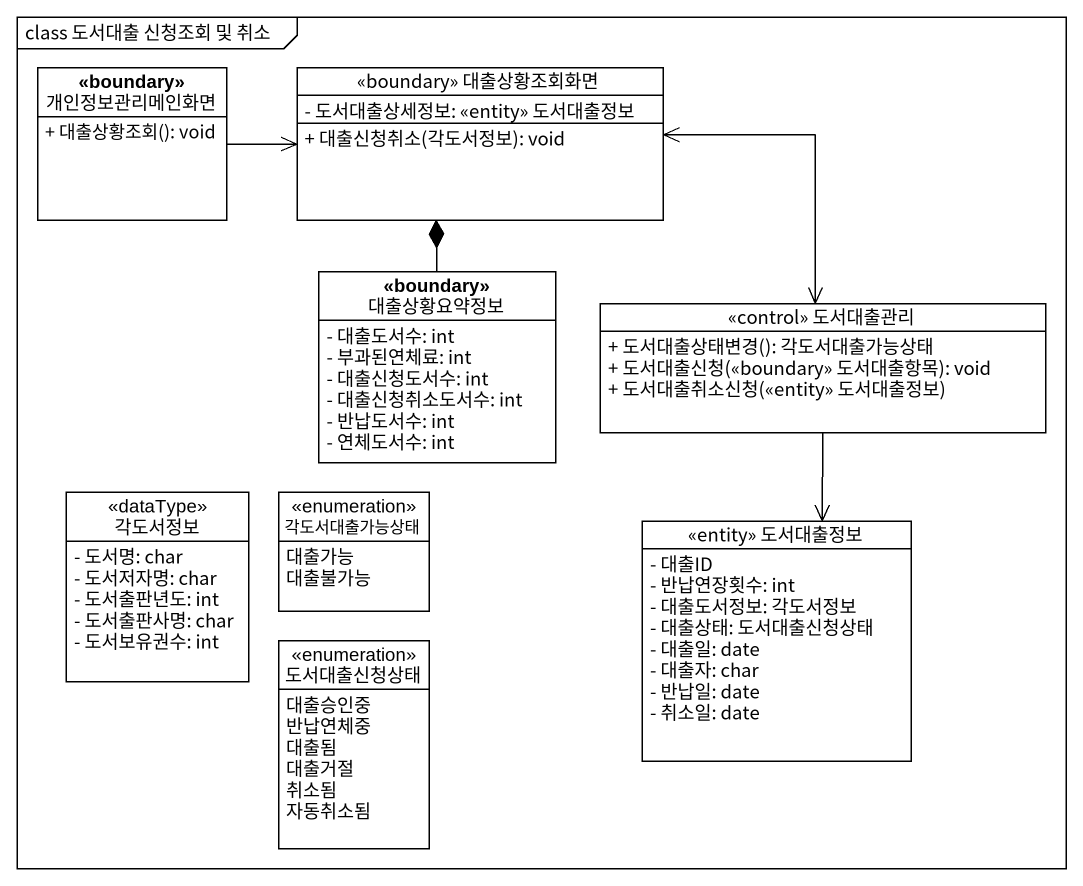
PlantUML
@startuml
mainframe class 도서대출 신청조회 및 취소
hide circle
hide empty members
skinparam classAttributeIconSize 0
class "<<boundary>> 개인정보관리메인화면" as boundary_개인정보관리메인화면 {
  + 대출상황조회(): void
}
class "<<boundary>> 대출상황조회화면" as boundary_대출상황조회화면 {
  - 도서대출상세정보: <<entity>> 도서대출정보
  + 대출신청취소(각도서정보): void
}
class "<<boundary>> 대출상황요약정보" as boundary_대출상황요약정보 {
  - 대출도서수: int
  - 부과된연체료: int
  - 대출신청도서수: int
  - 대출신청취소도서수: int
  - 반납도서수: int
  - 연체도서수: int
}
class "<<control>> 도서대출관리" as control_도서대출관리 {
  + 도서대출상태변경(): 각도서대출가능상태
  + 도서대출신청(<<boundary>> 도서대출항목): void
  + 도서대출취소신청(<<entity>> 도서대출정보)
}
class 각도서정보 <<dataType>> {
  - 도서명: char
  - 도서저자명: char
  - 도서출판년도: int
  - 도서출판사명: char
  - 도서보유권수: int
}
enum 각도서대출가능상태 {
  대출가능
  대출불가능
}
class "<<entity>> 도서대출정보" as entity_도서대출정보 {
  - 대출ID
  - 반납연장횟수: int
  - 대출도서정보: 각도서정보
  - 대출상태: 도서대출신청상태
  - 대출일: date
  - 대출자: char
  - 반납일: date
  - 취소일: date
}
enum 도서대출신청상태 {
  대출승인중
  반납연체중
  대출됨
  대출거절
  취소됨
  자동취소됨
}
boundary_개인정보관리메인화면 -right-> boundary_대출상황조회화면
boundary_대출상황조회화면 <--> control_도서대출관리
boundary_대출상황요약정보 -up-* boundary_대출상황조회화면
control_도서대출관리 --> entity_도서대출정보
@enduml
